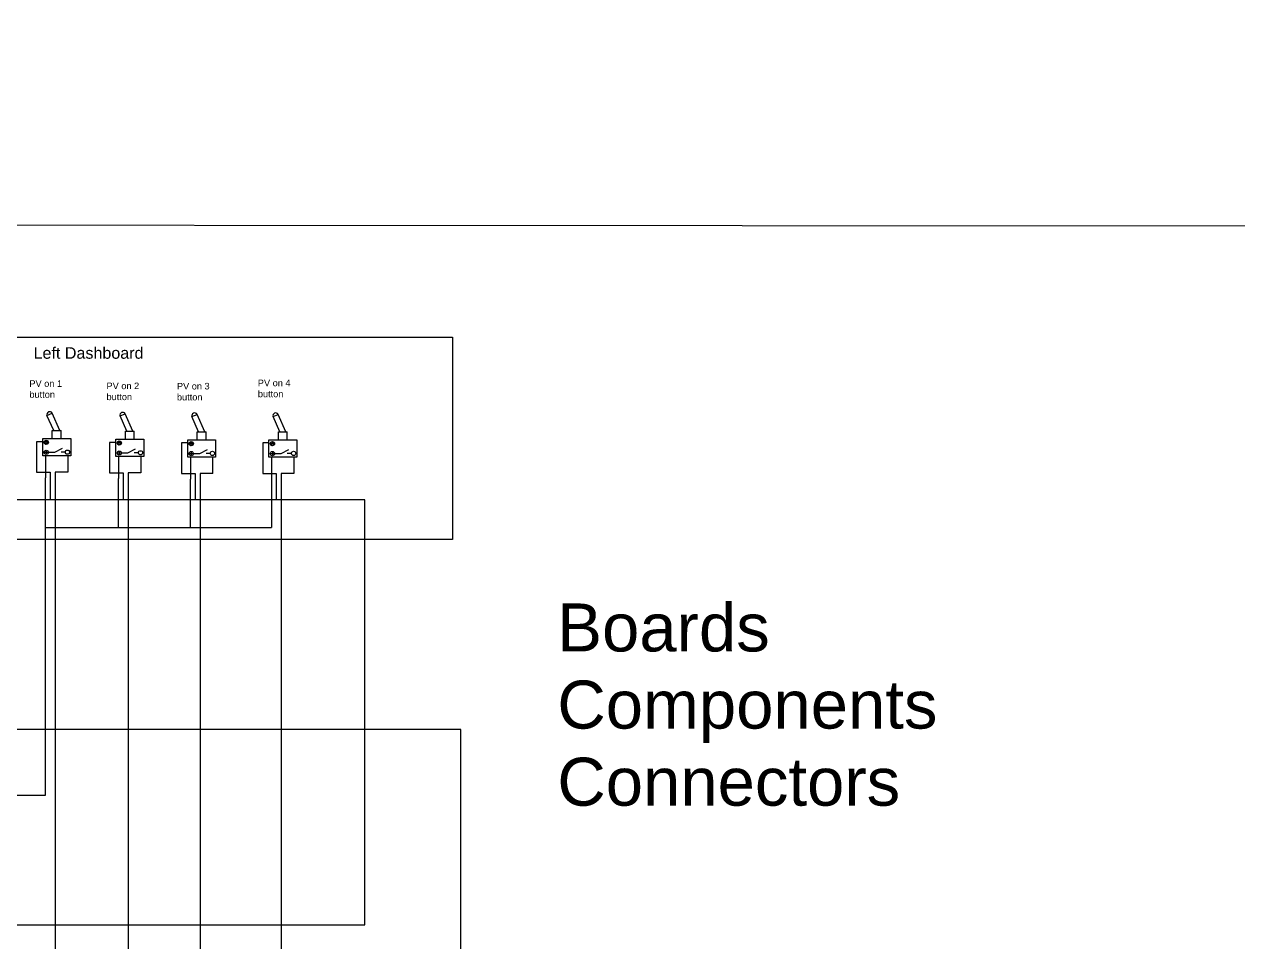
# Model space of a CAD drawing. Header units: inches. Extents: x -6006 to 28106, y 59 to 4778.
# Drawn here: x -2939 to -2016, y 3583 to 4280 of the extents above; entities that cross this region are included whole.
import ezdxf

# ---------------------------------------------------------------- set-up
doc = ezdxf.new("R2010")
doc.units = ezdxf.units.IN
doc.header["$MEASUREMENT"] = 0
doc.styles.get("Standard").update_dxf_attribs({"font": 'arial.ttf'})

msp = doc.modelspace()

# ---------------------------------------------------------------- linework, layer by layer
at = {"color": 1, "ltscale": 5}
for p, q in [((-2921.74, 3982.82), (-2917.87, 3984.52)), ((-2866.19, 3982.33), (-2862.33, 3984.03)), ((-2811.51, 3981.84), (-2807.64, 3983.54)), ((-2749.79, 3981.84), (-2745.92, 3983.54))]:
    msp.add_line(p, q, dxfattribs=at)
at = {"ltscale": 5}
for p, q in [((-2916.66, 3971.28), (-2921.74, 3982.82)), ((-2912.04, 3971.28), (-2917.87, 3984.52)), ((-2861.12, 3970.79), (-2866.19, 3982.33)), ((-2856.5, 3970.79), (-2862.33, 3984.03)), ((-2806.43, 3970.3), (-2811.51, 3981.84)), ((-2801.81, 3970.3), (-2807.64, 3983.54)), ((-2744.71, 3970.3), (-2749.79, 3981.84)), ((-2740.09, 3970.3), (-2745.92, 3983.54)), ((-2917.7, 3965.23), (-2917.7, 3971.28)), ((-2917.7, 3971.28), (-2911, 3971.28)), ((-2911, 3965.23), (-2911, 3971.28)), ((-2862.15, 3964.74), (-2862.15, 3970.79)), ((-2862.15, 3970.79), (-2855.46, 3970.79)), ((-2855.46, 3964.74), (-2855.46, 3970.79)), ((-2807.47, 3964.25), (-2807.47, 3970.3)), ((-2807.47, 3970.3), (-2800.78, 3970.3)), ((-2800.78, 3964.25), (-2800.78, 3970.3)), ((-2745.75, 3964.25), (-2745.75, 3970.3)), ((-2745.75, 3970.3), (-2739.05, 3970.3)), ((-2739.05, 3964.25), (-2739.05, 3970.3)), ((-2922.29, 3960.67), (-2923.6, 3962.43)), ((-2920.98, 3962.43), (-2923.6, 3962.43)), ((-2922.29, 3963.9), (-2922.29, 3962.43)), ((-2922.29, 3960.67), (-2920.98, 3962.43)), ((-2866.74, 3960.18), (-2868.05, 3961.95)), ((-2865.43, 3961.95), (-2868.05, 3961.95)), ((-2866.74, 3963.41), (-2866.74, 3961.95)), ((-2866.74, 3960.18), (-2865.43, 3961.95)), ((-2812.06, 3959.69), (-2813.37, 3961.46)), ((-2810.75, 3961.46), (-2813.37, 3961.46)), ((-2812.06, 3962.92), (-2812.06, 3961.46)), ((-2812.06, 3959.69), (-2810.75, 3961.46)), ((-2750.34, 3959.69), (-2751.65, 3961.46)), ((-2749.02, 3961.46), (-2751.65, 3961.46)), ((-2750.34, 3962.92), (-2750.34, 3961.46)), ((-2750.34, 3959.69), (-2749.02, 3961.46)), ((-2923.64, 3954.7), (-2920.94, 3954.7)), ((-2922.29, 3955.97), (-2922.29, 3953.44)), ((-2905.87, 3952.09), (-2905.87, 3945.87)), ((-2868.09, 3954.21), (-2865.39, 3954.21)), ((-2866.74, 3955.48), (-2866.74, 3952.95)), ((-2850.33, 3951.6), (-2850.33, 3945.38)), ((-2813.41, 3953.72), (-2810.71, 3953.72)), ((-2812.06, 3954.99), (-2812.06, 3952.46)), ((-2751.69, 3953.72), (-2748.98, 3953.72)), ((-2750.34, 3954.99), (-2750.34, 3952.46)), ((-2733.92, 3951.11), (-2733.92, 3944.89)), ((-2905.87, 3945.87), (-2905.87, 3939.67)), ((-2850.33, 3945.38), (-2850.33, 3939.18)), ((-2733.92, 3944.89), (-2733.92, 3938.69)), ((-2905.87, 3939.67), (-2915.6, 3939.67)), ((-2915.6, 3939.67), (-2915.6, 3935.31)), ((-2850.33, 3939.18), (-2860.05, 3939.18)), ((-2860.05, 3939.18), (-2860.05, 3934.82)), ((-2795.65, 3938.69), (-2805.37, 3938.69)), ((-2805.37, 3938.69), (-2805.37, 3934.33)), ((-2733.92, 3938.69), (-2743.64, 3938.69)), ((-2743.64, 3938.69), (-2743.64, 3934.33))]:
    msp.add_line(p, q, dxfattribs=at)
at = {"color": 3, "ltscale": 5}
for p, q in [((-2924.97, 3962.78), (-2929.66, 3962.78)), ((-2929.66, 3962.78), (-2929.66, 3939.67)), ((-2869.43, 3962.29), (-2874.12, 3962.29)), ((-2874.12, 3962.29), (-2874.12, 3939.18)), ((-2814.75, 3961.8), (-2819.44, 3961.8)), ((-2819.44, 3961.8), (-2819.44, 3938.69)), ((-2929.66, 3939.67), (-2919.41, 3939.67)), ((-2919.41, 3939.67), (-2919.41, 3935.31)), ((-2874.12, 3939.18), (-2863.86, 3939.18)), ((-2819.44, 3938.69), (-2809.18, 3938.69)), ((-2809.18, 3938.69), (-2809.18, 3934.33))]:
    msp.add_line(p, q, dxfattribs=at)
at = {"color": 4, "ltscale": 5}
for p, q in [((-2753.02, 3961.8), (-2757.71, 3961.8)), ((-2757.71, 3961.8), (-2757.71, 3938.69)), ((-2757.71, 3938.69), (-2747.46, 3938.69)), ((-2747.46, 3938.69), (-2747.46, 3934.33))]:
    msp.add_line(p, q, dxfattribs=at)
at = {"color": 6, "ltscale": 5}
for p, q in [((-2922.88, 3952.09), (-2922.88, 3945.87)), ((-2867.34, 3951.6), (-2867.34, 3945.38)), ((-2812.65, 3951.11), (-2812.65, 3944.89)), ((-2750.93, 3951.11), (-2750.93, 3944.89)), ((-2922.88, 3945.87), (-2922.88, 3935.31)), ((-2867.34, 3945.38), (-2867.34, 3934.82)), ((-2812.65, 3944.89), (-2812.65, 3934.33)), ((-2750.93, 3944.89), (-2750.93, 3934.33)), ((-2867.34, 3897.5), (-2867.34, 3934.82)), ((-2863.86, 3939.18), (-2863.86, 3934.82))]:
    msp.add_line(p, q, dxfattribs=at)
for p, q in [((-2920.67, 3954.7), (-2915.71, 3954.7)), ((-2915.71, 3954.7), (-2909.89, 3957.9)), ((-2907.79, 3954.82), (-2910.92, 3954.82)), ((-2865.12, 3954.21), (-2860.17, 3954.21)), ((-2860.17, 3954.21), (-2854.35, 3957.41)), ((-2852.25, 3954.33), (-2855.37, 3954.33)), ((-2810.44, 3953.71), (-2805.48, 3953.71)), ((-2805.48, 3953.71), (-2799.66, 3956.9)), ((-2797.57, 3953.82), (-2800.69, 3953.82)), ((-2795.65, 3938.69), (-2795.65, 3951.11)), ((-2748.71, 3953.73), (-2743.76, 3953.73)), ((-2743.76, 3953.73), (-2737.94, 3956.92)), ((-2735.84, 3953.84), (-2738.97, 3953.84)), ((-2860.05, 3934.82), (-2860.05, 3191.06)), ((-2805.37, 3934.33), (-2805.37, 3209.21))]:
    msp.add_line(p, q)
at = {"color": 3}
for p, q in [((-2919.41, 3935.31), (-2919.41, 3918.48)), ((-2863.86, 3934.82), (-2863.86, 3918.48)), ((-2809.18, 3934.33), (-2809.18, 3918.48)), ((-2747.46, 3934.33), (-2747.46, 3918.48))]:
    msp.add_line(p, q, dxfattribs=at)
at = {"color": 6}
for p, q in [((-2812.65, 3897.5), (-2812.65, 3934.33)), ((-2750.93, 3934.33), (-2750.93, 3897.5))]:
    msp.add_line(p, q, dxfattribs=at)
at = {"color": 6, "ltscale": 5}
for points in [[(-3147.43, 4280.17), (-3063.24, 4280.17), (-3063.24, 3693.94), (-2922.88, 3693.94), (-2922.88, 3897.5), (-2750.93, 3897.5)], [(-2922.88, 3897.5), (-2922.88, 3935.31)]]:
    msp.add_lwpolyline(points, dxfattribs=at)
at = {"color": 1}
msp.add_lwpolyline([(-3226.57, 4127.61), (-1559.91, 4126.56), (-1559.91, 1236.26)], dxfattribs=at)
at = {"color": 5}
for points in [[(-3042.44, 4042.15), (-2613.31, 4042.15), (-2613.31, 3888.5), (-3042.44, 3888.5)], [(-5512.56, 3455.29), (-2606.95, 3455.29), (-2606.95, 3743.84), (-5512.56, 3743.84)]]:
    msp.add_lwpolyline(points, close=True, dxfattribs=at)
at = {"ltscale": 5}
for points in [[(-2924.97, 3965.23), (-2903.73, 3965.23), (-2903.73, 3952.09), (-2924.97, 3952.09)], [(-2869.43, 3964.74), (-2848.18, 3964.74), (-2848.18, 3951.6), (-2869.43, 3951.6)], [(-2814.75, 3964.25), (-2793.5, 3964.25), (-2793.5, 3951.11), (-2814.75, 3951.11)], [(-2753.02, 3964.25), (-2731.78, 3964.25), (-2731.78, 3951.11), (-2753.02, 3951.11)]]:
    msp.add_lwpolyline(points, close=True, dxfattribs=at)
for points in [[(-2915.6, 3935.31), (-2915.6, 3177)], [(-2915.6, 3935.31), (-2915.6, 3177), (-2513.64, 3177), (-2513.64, 3140.94), (-2219.8, 3140.94), (-2219.8, 3213.98), (-2209.3, 3213.98), (-2219.8, 3213.98), (-2219.8, 3140.94), (-2513.64, 3140.94), (-2513.64, 3454.58), (-2482.91, 3454.58)], [(-2860.05, 3934.82), (-2860.05, 3191.06), (-2506.68, 3191.06), (-2506.68, 3140.94), (-2219.8, 3140.94), (-2219.8, 3213.98), (-2209.3, 3213.98), (-2219.8, 3213.98)], [(-2860.05, 3934.82), (-2860.05, 3191.06), (-2506.68, 3191.06), (-2506.68, 3140.94), (-2219.8, 3140.94), (-2219.8, 3213.98), (-2209.3, 3213.98), (-2219.8, 3213.98), (-2219.8, 3140.94), (-2506.68, 3140.94), (-2506.68, 3417.8), (-2482.91, 3417.8)], [(-2805.37, 3934.33), (-2805.37, 3209.21), (-2500.82, 3209.21), (-2500.82, 3381.01), (-2482.91, 3381.01), (-2500.82, 3381.01), (-2500.92, 3140.94), (-2219.8, 3140.94), (-2219.8, 3213.98), (-2209.3, 3213.98)], [(-2743.64, 3934.33), (-2743.64, 3217.9), (-2494.66, 3217.9)], [(-2743.64, 3934.33), (-2743.64, 3217.9), (-2494.66, 3217.9), (-2494.66, 3344.22), (-2482.98, 3344.22), (-2494.66, 3344.22), (-2494.66, 3140.94), (-2219.8, 3140.94), (-2219.8, 3213.98), (-2209.3, 3213.98)], [(-2915.6, 3918.48), (-2915.6, 3177), (-2513.64, 3177)]]:
    msp.add_lwpolyline(points)
at = {"color": 3}
msp.add_lwpolyline([(-4037.99, 3595.32), (-2680.13, 3595.32), (-2680.13, 3918.48), (-3008.83, 3918.48)], dxfattribs=at)
at = {"ltscale": 5}
for centre in [(-2922.29, 3962.28), (-2866.74, 3961.79), (-2812.06, 3961.3), (-2750.34, 3961.3), (-2922.29, 3954.7), (-2906.17, 3954.82), (-2866.74, 3954.21), (-2850.63, 3954.33), (-2812.06, 3953.72), (-2795.94, 3953.84), (-2750.34, 3953.72), (-2734.22, 3953.84)]:
    msp.add_circle(centre, 1.62, dxfattribs=at)
at = {"color": 1, "ltscale": 5}
for centre in [(-2919.72, 3983.47), (-2864.17, 3982.98), (-2809.49, 3982.49), (-2747.76, 3982.49)]:
    msp.add_arc(centre, 2.12, 29.63946, 197.87345, dxfattribs=at)

# ---------------------------------------------------------------- texts
at = {"color": 5}
for s, p in [('Boards', (-2533.64, 3803.29)), ('Components', (-2533.64, 3744.65))]:
    msp.add_text(s, height=36.501, dxfattribs=at).set_placement(p)
at = {"color": 6}
msp.add_text('Connectors', height=36.501, dxfattribs=at).set_placement((-2533.64, 3686.02))
for s, width, gutter_width, insert, char_height, attachment_point in [('Left Dashboard', 149.565, 43.77, (-2848.34, 4034.61), 8.7549, 3), ('PV on 1 button', 40.1952, 25, (-2935.12, 4009.48), 5, 1), ('PV on 2 button', 40.1952, 25, (-2876.47, 4007.73), 5, 1), ('PV on 3 button', 40.1952, 25, (-2822.91, 4007.51), 5, 1), ('PV on 4 button', 40.1952, 25, (-2761.38, 4009.94), 5, 1)]:
    msp.add_mtext_dynamic_manual_height_columns(s, width=width, gutter_width=gutter_width, heights=[0], dxfattribs=dict(insert=insert, char_height=char_height, attachment_point=attachment_point))

doc.saveas('drawing.dxf')
